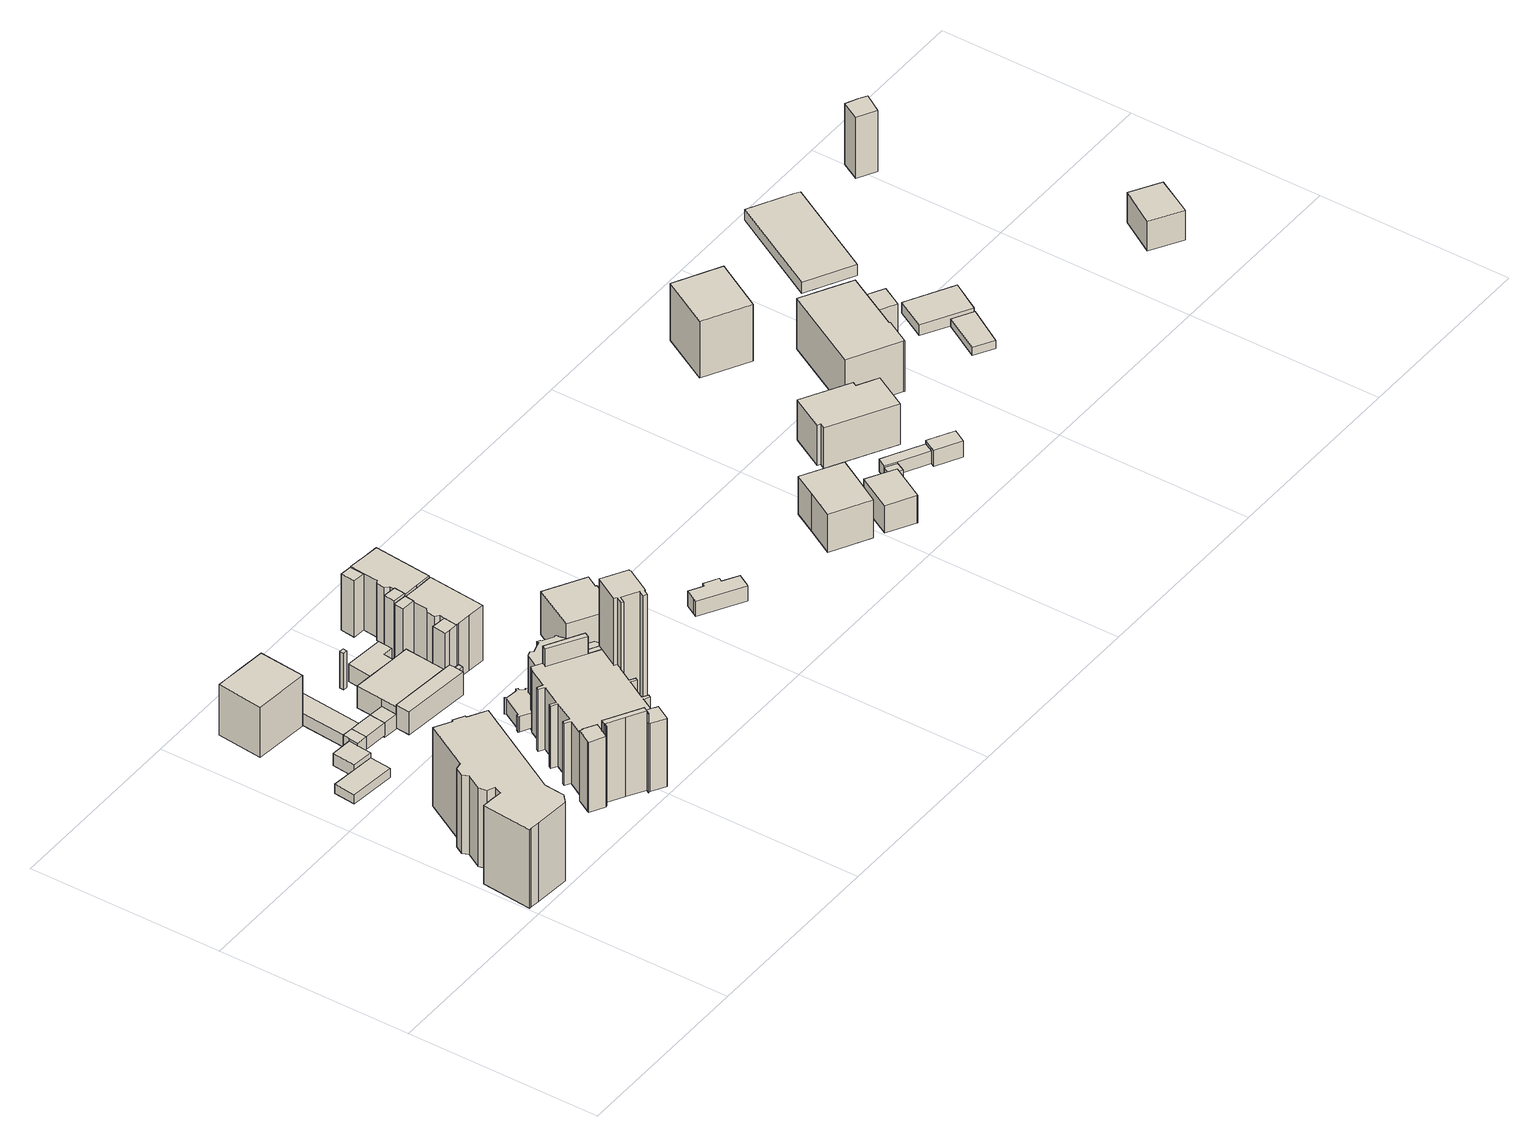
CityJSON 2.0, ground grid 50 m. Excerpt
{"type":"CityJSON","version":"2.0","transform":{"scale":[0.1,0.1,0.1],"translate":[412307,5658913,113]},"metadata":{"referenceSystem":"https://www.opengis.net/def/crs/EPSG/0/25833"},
"CityObjects":{
"building1":{"type":"Building","attributes":{"Dachtyp_tdc":"tdcFreeFormRoof","Gemeindeschluessel":14612000,"Dachneigung":30,"QualitaetDacherkennung":34,"Geometrietyp2DReferenz":"3000","measuredHeight":24.69,"function":"31001_9998","roofType":"5000"},"geometry":[{"type":"Solid","lod":"1","boundaries":[[[[0,1,2,3,4,5,6,7,8,9,10,11,12,13,14,15,16,17,18,19,20,21,22]],[[23,24,25,26,27,28,29,30,31,32,33,34,35,36,37,38,39,40,41,42,43,44,45]],[[22,24,23,0]],[[21,25,24,22]],[[20,26,25,21]],[[19,27,26,20]],[[18,28,27,19]],[[17,29,28,18]],[[16,30,29,17]],[[15,31,30,16]],[[14,32,31,15]],[[13,33,32,14]],[[12,34,33,13]],[[11,35,34,12]],[[10,36,35,11]],[[9,37,36,10]],[[8,38,37,9]],[[7,39,38,8]],[[6,40,39,7]],[[5,41,40,6]],[[4,42,41,5]],[[3,43,42,4]],[[2,44,43,3]],[[1,45,44,2]],[[0,23,45,1]]]]}]},
"building2":{"type":"Building","attributes":{"Dachtyp_tdc":"tdcPolyFlatRoof","Gemeindeschluessel":14612000,"Dachneigung":8.02,"QualitaetDacherkennung":69,"Geometrietyp2DReferenz":"3000","measuredHeight":3.08,"function":"31001_9998","roofType":"2100"},"geometry":[{"type":"Solid","lod":"1","boundaries":[[[[46,47,48,49,50]],[[51,52,53,54,55]],[[50,52,51,46]],[[49,53,52,50]],[[48,54,53,49]],[[47,55,54,48]],[[46,51,55,47]]]]}]},
"building3":{"type":"Building","attributes":{"Dachtyp_tdc":"tdcPolyFlatRoof","Gemeindeschluessel":14612000,"Dachneigung":0,"QualitaetDacherkennung":69,"Geometrietyp2DReferenz":"3000","measuredHeight":3.39,"function":"31001_9998","roofType":"1000"},"geometry":[{"type":"Solid","lod":"1","boundaries":[[[[56,57,58,59,60]],[[61,62,63,64,65]],[[60,62,61,56]],[[59,63,62,60]],[[58,64,63,59]],[[57,65,64,58]],[[56,61,65,57]]]]}]},
"building4":{"type":"Building","attributes":{"Dachtyp_tdc":"tdcFreeFormRoof","Gemeindeschluessel":14612000,"Dachneigung":28.82,"QualitaetDacherkennung":82,"Geometrietyp2DReferenz":"3000","measuredHeight":15.87,"function":"31001_9998","roofType":"5000"},"geometry":[{"type":"Solid","lod":"1","boundaries":[[[[66,67,68,69,70,71]],[[72,73,74,75,76,77]],[[71,73,72,66]],[[70,74,73,71]],[[69,75,74,70]],[[68,76,75,69]],[[67,77,76,68]],[[66,72,77,67]]]]}]},
"building5":{"type":"Building","attributes":{"Dachtyp_tdc":"tdcPolyFlatRoof","Gemeindeschluessel":14612000,"Dachneigung":6.32,"QualitaetDacherkennung":68,"Geometrietyp2DReferenz":"3000","measuredHeight":3.75,"function":"31001_9998","roofType":"2100"},"geometry":[{"type":"Solid","lod":"1","boundaries":[[[[78,79,80,81,82]],[[83,84,85,86,87]],[[82,84,83,78]],[[81,85,84,82]],[[80,86,85,81]],[[79,87,86,80]],[[78,83,87,79]]]]}]},
"building6":{"type":"Building","attributes":{"Dachtyp_tdc":"tdcPolyFlatRoof","Gemeindeschluessel":14612000,"Dachneigung":6.1,"QualitaetDacherkennung":79,"Geometrietyp2DReferenz":"3000","measuredHeight":3.81,"function":"31001_9998","roofType":"2100"},"geometry":[{"type":"Solid","lod":"1","boundaries":[[[[79,88,89,90,80]],[[91,92,93,94,95]],[[80,92,91,79]],[[90,93,92,80]],[[89,94,93,90]],[[88,95,94,89]],[[79,91,95,88]]]]}]},
"building7":{"type":"Building","attributes":{"Gemeindeschluessel":14612000,"Geometrietyp2DReferenz":"3000","function":"31001_9998","roofType":"9999"},"children":["building7-1","building7-2"]},
"building7-1":{"type":"BuildingPart","attributes":{"Dachtyp_tdc":"tdcPolyFlatRoof","Dachneigung":4.96,"QualitaetDacherkennung":65,"Geometrietyp2DReferenz":"3000","measuredHeight":3.55,"roofType":"2100"},"parents":["building7"],"geometry":[{"type":"Solid","lod":"1","boundaries":[[[[96,81,80,90,97,98,99,100,101]],[[102,103,104,105,106,107,108,109,110]],[[101,103,102,96]],[[100,104,103,101]],[[99,105,104,100]],[[98,106,105,99]],[[97,107,106,98]],[[90,108,107,97]],[[80,109,108,90]],[[81,110,109,80]],[[96,102,110,81]]]]}]},
"building7-2":{"type":"BuildingPart","attributes":{"Dachtyp_tdc":"tdcPolyFlatRoof","Dachneigung":2.75,"QualitaetDacherkennung":65,"Geometrietyp2DReferenz":"3000","measuredHeight":3.55,"roofType":"2100"},"parents":["building7"],"geometry":[{"type":"Solid","lod":"1","boundaries":[[[[111,112,113,114,115]],[[106,116,117,118,107]],[[115,116,106,111]],[[114,117,116,115]],[[113,118,117,114]],[[112,107,118,113]],[[111,106,107,112]]]]}]},
"building8":{"type":"Building","attributes":{"Dachtyp_tdc":"tdcPolyFlatRoof","Gemeindeschluessel":14612000,"Dachneigung":6.18,"QualitaetDacherkennung":78,"Geometrietyp2DReferenz":"3000","measuredHeight":4.25,"function":"31001_9998","roofType":"2100"},"geometry":[{"type":"Solid","lod":"1","boundaries":[[[[119,89,88,120]],[[121,122,123,124]],[[120,122,121,119]],[[88,123,122,120]],[[89,124,123,88]],[[119,121,124,89]]]]}]},
"building9":{"type":"Building","attributes":{"name":"St. Pauli","Gemeindeschluessel":14612000,"QualitaetDacherkennung":100,"Geometrietyp2DReferenz":"3000","function":"31001_3041","roofType":"9999"},"children":["building9-1","building9-2","building9-3","building9-4","building9-5","building9-6","building9-7","building9-8","building9-9","building9-10","building9-11"]},
"building9-1":{"type":"BuildingPart","attributes":{"Dachtyp_tdc":"tdcPolyFlatRoof","Dachneigung":0,"QualitaetDacherkennung":100,"Geometrietyp2DReferenz":"3000","measuredHeight":9.78,"roofType":"1000"},"parents":["building9"],"geometry":[{"type":"Solid","lod":"1","boundaries":[[[[125,126,127,128,129,130,131,132,133,134,135,136,137,138,139,140]],[[141,142,143,144,145,146,147,148,149,150,151,152,153,154,155,156]],[[140,142,141,125]],[[139,143,142,140]],[[138,144,143,139]],[[137,145,144,138]],[[136,146,145,137]],[[135,147,146,136]],[[134,148,147,135]],[[133,149,148,134]],[[132,150,149,133]],[[131,151,150,132]],[[130,152,151,131]],[[129,153,152,130]],[[128,154,153,129]],[[127,155,154,128]],[[126,156,155,127]],[[125,141,156,126]]]]}]},
"building9-2":{"type":"BuildingPart","attributes":{"Dachtyp_tdc":"tdcLeanToRoof","Dachneigung":0,"QualitaetDacherkennung":100,"Geometrietyp2DReferenz":"3000","measuredHeight":35.16,"roofType":"2100"},"parents":["building9"],"geometry":[{"type":"Solid","lod":"1","boundaries":[[[[157,158,159,160,161,162,163,164,165,166,167,168,169,170,171,172,173,174]],[[175,176,177,178,179,180,181,182,183,184,185,186,187,188,189,190,191,192]],[[174,175,192,157]],[[173,176,175,174]],[[172,177,176,173]],[[171,178,177,172]],[[170,179,178,171]],[[169,180,179,170]],[[168,181,180,169]],[[167,182,181,168]],[[166,183,182,167]],[[165,184,183,166]],[[164,185,184,165]],[[163,186,185,164]],[[162,187,186,163]],[[161,188,187,162]],[[160,189,188,161]],[[159,190,189,160]],[[158,191,190,159]],[[157,192,191,158]]]]}]},
"building9-3":{"type":"BuildingPart","attributes":{"Dachtyp_tdc":"tdcGableRoof","Dachneigung":62.09,"QualitaetDacherkennung":100,"Geometrietyp2DReferenz":"3000","measuredHeight":26.13,"roofType":"3100"},"parents":["building9"],"geometry":[{"type":"Solid","lod":"1","boundaries":[[[[193,194,195,196]],[[197,198,199,200]],[[196,198,197,193]],[[195,199,198,196]],[[194,200,199,195]],[[193,197,200,194]]]]}]},
"building9-4":{"type":"BuildingPart","attributes":{"Dachtyp_tdc":"tdcPolyFlatRoof","Dachneigung":0,"QualitaetDacherkennung":100,"Geometrietyp2DReferenz":"3000","measuredHeight":4.13,"roofType":"1000"},"parents":["building9"],"geometry":[{"type":"Solid","lod":"1","boundaries":[[[[201,202,203,204,205,206,207,208,209,210,211,212,213,214,215,216,217,218,219,220]],[[221,222,223,224,225,226,227,228,229,230,231,232,233,234,235,236,141,156,155,237]],[[220,222,221,201]],[[219,223,222,220]],[[218,224,223,219]],[[217,225,224,218]],[[216,226,225,217]],[[215,227,226,216]],[[214,228,227,215]],[[213,229,228,214]],[[212,230,229,213]],[[211,231,230,212]],[[210,232,231,211]],[[209,233,232,210]],[[208,234,233,209]],[[207,235,234,208]],[[206,236,235,207]],[[205,141,236,206]],[[204,156,141,205]],[[203,155,156,204]],[[202,237,155,203]],[[201,221,237,202]]]]}]},
"building9-5":{"type":"BuildingPart","attributes":{"Dachtyp_tdc":"tdcPolyFlatRoof","Dachneigung":0,"QualitaetDacherkennung":100,"Geometrietyp2DReferenz":"3000","measuredHeight":16.22,"roofType":"1000"},"parents":["building9"],"geometry":[{"type":"Solid","lod":"1","boundaries":[[[[238,239,240,241,242,243]],[[244,245,246,247,248,249]],[[243,245,244,238]],[[242,246,245,243]],[[241,247,246,242]],[[240,248,247,241]],[[239,249,248,240]],[[238,244,249,239]]]]}]},
"building9-6":{"type":"BuildingPart","attributes":{"Dachtyp_tdc":"tdcFreeFormRoof","Dachneigung":88.82,"QualitaetDacherkennung":100,"Geometrietyp2DReferenz":"3000","measuredHeight":16.46,"roofType":"5000"},"parents":["building9"],"geometry":[{"type":"Solid","lod":"1","boundaries":[[[[250,251,252,253,254,255,256,257,258,259,260,261,262,263,264,265,266,267,268]],[[269,270,271,272,273,274,275,276,277,278,279,280,281,282,283,284,285,286,287]],[[268,270,269,250]],[[267,271,270,268]],[[266,272,271,267]],[[265,273,272,266]],[[264,274,273,265]],[[263,275,274,264]],[[262,276,275,263]],[[261,277,276,262]],[[260,278,277,261]],[[259,279,278,260]],[[258,280,279,259]],[[257,281,280,258]],[[256,282,281,257]],[[255,283,282,256]],[[254,284,283,255]],[[253,285,284,254]],[[252,286,285,253]],[[251,287,286,252]],[[250,269,287,251]]]]}]},
"building9-7":{"type":"BuildingPart","attributes":{"Dachtyp_tdc":"tdcPyramidRoof","Dachneigung":44.26,"QualitaetDacherkennung":100,"Geometrietyp2DReferenz":"3000","measuredHeight":20.41,"roofType":"3500"},"parents":["building9"],"geometry":[{"type":"Solid","lod":"1","boundaries":[[[[288,289,290,291,292,293,294,295,296,297]],[[298,299,300,301,302,303,304,305,306,307]],[[297,298,307,288]],[[296,299,298,297]],[[295,300,299,296]],[[294,301,300,295]],[[293,302,301,294]],[[292,303,302,293]],[[291,304,303,292]],[[290,305,304,291]],[[289,306,305,290]],[[288,307,306,289]]]]}]},
"building9-8":{"type":"BuildingPart","attributes":{"Dachtyp_tdc":"tdcGableRoof","Dachneigung":62.09,"QualitaetDacherkennung":100,"Geometrietyp2DReferenz":"3000","measuredHeight":27.18,"roofType":"3100"},"parents":["building9"],"geometry":[{"type":"Solid","lod":"1","boundaries":[[[[308,309,310,311,312,313,314,315,316,317,318,319,320]],[[321,322,323,324,325,326,327,328,329,330,331,332,333]],[[320,322,321,308]],[[319,323,322,320]],[[318,324,323,319]],[[317,325,324,318]],[[316,326,325,317]],[[315,327,326,316]],[[314,328,327,315]],[[313,329,328,314]],[[312,330,329,313]],[[311,331,330,312]],[[310,332,331,311]],[[309,333,332,310]],[[308,321,333,309]]]]}]},
"building9-9":{"type":"BuildingPart","attributes":{"Dachtyp_tdc":"tdcPolyFlatRoof","Dachneigung":0,"QualitaetDacherkennung":100,"Geometrietyp2DReferenz":"3000","measuredHeight":4.27,"roofType":"1000"},"parents":["building9"],"geometry":[{"type":"Solid","lod":"1","boundaries":[[[[334,335,336,337,338,339,340,341,342,343,344,345,346,347,348,349,350,351,352,353,354,355,356]],[[357,358,359,360,361,362,363,364,365,366,367,368,272,271,270,369,370,371,372,373,374,375,376]],[[356,358,357,334]],[[355,359,358,356]],[[354,360,359,355]],[[353,361,360,354]],[[352,362,361,353]],[[351,363,362,352]],[[350,364,363,351]],[[349,365,364,350]],[[348,366,365,349]],[[347,367,366,348]],[[346,368,367,347]],[[345,272,368,346]],[[344,271,272,345]],[[343,270,271,344]],[[342,369,270,343]],[[341,370,369,342]],[[340,371,370,341]],[[339,372,371,340]],[[338,373,372,339]],[[337,374,373,338]],[[336,375,374,337]],[[335,376,375,336]],[[334,357,376,335]]]]}]},
"building9-10":{"type":"BuildingPart","attributes":{"Dachtyp_tdc":"tdcPyramidRoof","Dachneigung":44.26,"QualitaetDacherkennung":100,"Geometrietyp2DReferenz":"3000","measuredHeight":20.99,"roofType":"3500"},"parents":["building9"],"geometry":[{"type":"Solid","lod":"1","boundaries":[[[[377,378,379,380,381,382,383,384,385,386,387]],[[388,389,390,391,392,393,394,395,396,397,398]],[[387,389,388,377]],[[386,390,389,387]],[[385,391,390,386]],[[384,392,391,385]],[[383,393,392,384]],[[382,394,393,383]],[[381,395,394,382]],[[380,396,395,381]],[[379,397,396,380]],[[378,398,397,379]],[[377,388,398,378]]]]}]},
"building9-11":{"type":"BuildingPart","attributes":{"Dachtyp_tdc":"tdcPolyFlatRoof","Dachneigung":0,"QualitaetDacherkennung":100,"Geometrietyp2DReferenz":"3000","measuredHeight":17.42,"roofType":"1000"},"parents":["building9"],"geometry":[{"type":"Solid","lod":"1","boundaries":[[[[399,400,401,402,403,404,405,406,407,408,409,410,411,412,413,414,415,416,417,418,419,420,421,422,423,424,425,426,427,428,429,430,431,432,433,434]],[[435,436,437,438,439,440,441,442,443,444,326,324,445,446,447,448,449,450,451,452,453,454,455,456,457,458,459,460,461,462,463,464,465,466,467,468]],[[434,436,435,399]],[[433,437,436,434]],[[432,438,437,433]],[[431,439,438,432]],[[430,440,439,431]],[[429,441,440,430]],[[428,442,441,429]],[[427,443,442,428]],[[426,444,443,427]],[[425,326,444,426]],[[424,324,326,425]],[[423,445,324,424]],[[422,446,445,423]],[[421,447,446,422]],[[420,448,447,421]],[[419,449,448,420]],[[418,450,449,419]],[[417,451,450,418]],[[416,452,451,417]],[[415,453,452,416]],[[414,454,453,415]],[[413,455,454,414]],[[412,456,455,413]],[[411,457,456,412]],[[410,458,457,411]],[[409,459,458,410]],[[408,460,459,409]],[[407,461,460,408]],[[406,462,461,407]],[[405,463,462,406]],[[404,464,463,405]],[[403,465,464,404]],[[402,466,465,403]],[[401,467,466,402]],[[400,468,467,401]],[[399,435,468,400]]]]}]},
"building10":{"type":"Building","attributes":{"Dachtyp_tdc":"tdcPolyFlatRoof","Gemeindeschluessel":14612000,"Dachneigung":13.99,"QualitaetDacherkennung":57,"Geometrietyp2DReferenz":"3000","measuredHeight":6.99,"function":"31001_9998","roofType":"2100"},"geometry":[{"type":"Solid","lod":"1","boundaries":[[[[469,470,471,472,473,474]],[[475,476,477,478,479,480]],[[474,476,475,469]],[[473,477,476,474]],[[472,478,477,473]],[[471,479,478,472]],[[470,480,479,471]],[[469,475,480,470]]]]}]},
"building11":{"type":"Building","attributes":{"Dachtyp_tdc":"tdcPolyFlatRoof","Gemeindeschluessel":14612000,"Dachneigung":8.29,"QualitaetDacherkennung":38,"Geometrietyp2DReferenz":"3000","measuredHeight":10.4,"function":"31001_9998","roofType":"2100"},"geometry":[{"type":"Solid","lod":"1","boundaries":[[[[481,482,483,484]],[[485,486,487,488]],[[484,486,485,481]],[[483,487,486,484]],[[482,488,487,483]],[[481,485,488,482]]]]}]},
"building12":{"type":"Building","attributes":{"Dachtyp_tdc":"tdcPolyFlatRoof","Gemeindeschluessel":14612000,"Dachneigung":2.62,"QualitaetDacherkennung":84,"Geometrietyp2DReferenz":"3000","measuredHeight":6.42,"function":"31001_9998","roofType":"2100"},"geometry":[{"type":"Solid","lod":"1","boundaries":[[[[489,490,491,492,493,494,495,496]],[[122,121,497,498,499,500,501,502]],[[496,121,122,489]],[[495,497,121,496]],[[494,498,497,495]],[[493,499,498,494]],[[492,500,499,493]],[[491,501,500,492]],[[490,502,501,491]],[[489,122,502,490]]]]}]},
"building13":{"type":"Building","attributes":{"Dachtyp_tdc":"tdcFreeFormRoof","Gemeindeschluessel":14612000,"Dachneigung":26.15,"QualitaetDacherkennung":50,"Geometrietyp2DReferenz":"3000","measuredHeight":6.25,"function":"31001_9998","roofType":"5000"},"geometry":[{"type":"Solid","lod":"1","boundaries":[[[[503,504,505,506,507,508,509,510]],[[511,512,513,514,515,516,517,518]],[[510,512,511,503]],[[509,513,512,510]],[[508,514,513,509]],[[507,515,514,508]],[[506,516,515,507]],[[505,517,516,506]],[[504,518,517,505]],[[503,511,518,504]]]]}]},
"building14":{"type":"Building","attributes":{"Dachtyp_tdc":"tdcFreeFormRoof","Gemeindeschluessel":14612000,"Dachneigung":17.86,"QualitaetDacherkennung":22,"Geometrietyp2DReferenz":"3000","measuredHeight":4.03,"function":"31001_9998","roofType":"5000"},"geometry":[{"type":"Solid","lod":"1","boundaries":[[[[519,520,521,522]],[[523,524,525,526]],[[522,524,523,519]],[[521,525,524,522]],[[520,526,525,521]],[[519,523,526,520]]]]}]},
"building15":{"type":"Building","attributes":{"Gemeindeschluessel":14612000,"Geometrietyp2DReferenz":"3000","function":"31001_9998","roofType":"9999"},"children":["building15-1","building15-2","building15-3"]},
"building15-1":{"type":"BuildingPart","attributes":{"Dachtyp_tdc":"tdcFreeFormRoof","Dachneigung":66.66,"QualitaetDacherkennung":10,"Geometrietyp2DReferenz":"3000","measuredHeight":17.11,"roofType":"5000"},"parents":["building15"],"geometry":[{"type":"Solid","lod":"1","boundaries":[[[[527,528,529,530]],[[531,532,533,534]],[[530,532,531,527]],[[529,533,532,530]],[[528,534,533,529]],[[527,531,534,528]]]]}]},
"building15-2":{"type":"BuildingPart","attributes":{"Dachtyp_tdc":"tdcPolyFlatRoof","Dachneigung":49.34,"QualitaetDacherkennung":33,"Geometrietyp2DReferenz":"3000","measuredHeight":17.49,"roofType":"2100"},"parents":["building15"],"geometry":[{"type":"Solid","lod":"1","boundaries":[[[[535,536,537,538,539]],[[540,541,542,543,544]],[[539,541,540,535]],[[538,542,541,539]],[[537,543,542,538]],[[536,544,543,537]],[[535,540,544,536]]]]}]},
"building15-3":{"type":"BuildingPart","attributes":{"Dachtyp_tdc":"tdcGableRoof","Dachneigung":35.83,"QualitaetDacherkennung":64,"Geometrietyp2DReferenz":"3000","measuredHeight":17.19,"roofType":"3100"},"parents":["building15"],"geometry":[{"type":"Solid","lod":"1","boundaries":[[[[545,546,547,548,549,550,551,552,553,554,555,556,557,558,559]],[[541,560,561,562,563,533,532,564,565,566,567,568,569,570,542]],[[559,560,541,545]],[[558,561,560,559]],[[557,562,561,558]],[[556,563,562,557]],[[555,533,563,556]],[[554,532,533,555]],[[553,564,532,554]],[[552,565,564,553]],[[551,566,565,552]],[[550,567,566,551]],[[549,568,567,550]],[[548,569,568,549]],[[547,570,569,548]],[[546,542,570,547]],[[545,541,542,546]]]]}]},
"building16":{"type":"Building","attributes":{"Gemeindeschluessel":14612000,"Geometrietyp2DReferenz":"3000","function":"31001_9998","roofType":"9999"},"children":["building16-1","building16-2","building16-3"]},
"building16-1":{"type":"BuildingPart","attributes":{"Dachtyp_tdc":"tdcGableRoof","Dachneigung":37.24,"QualitaetDacherkennung":74,"Geometrietyp2DReferenz":"3000","measuredHeight":17.88,"roofType":"3100"},"parents":["building16"],"geometry":[{"type":"Solid","lod":"1","boundaries":[[[[571,572,573,574,575,576,577,578,579,580,581,582,583]],[[584,585,586,587,588,589,590,591,592,593,594,595,596]],[[583,585,584,571]],[[582,586,585,583]],[[581,587,586,582]],[[580,588,587,581]],[[579,589,588,580]],[[578,590,589,579]],[[577,591,590,578]],[[576,592,591,577]],[[575,593,592,576]],[[574,594,593,575]],[[573,595,594,574]],[[572,596,595,573]],[[571,584,596,572]]]]}]},
"building16-2":{"type":"BuildingPart","attributes":{"Dachtyp_tdc":"tdcPolyFlatRoof","Dachneigung":44.25,"QualitaetDacherkennung":55,"Geometrietyp2DReferenz":"3000","measuredHeight":17.9,"roofType":"2100"},"parents":["building16"],"geometry":[{"type":"Solid","lod":"1","boundaries":[[[[597,598,599,600]],[[601,602,596,595]],[[600,602,601,597]],[[599,596,602,600]],[[598,595,596,599]],[[597,601,595,598]]]]}]},
"building16-3":{"type":"BuildingPart","attributes":{"Dachtyp_tdc":"tdcPolyFlatRoof","Dachneigung":48.81,"QualitaetDacherkennung":39,"Geometrietyp2DReferenz":"3000","measuredHeight":17.98,"roofType":"2100"},"parents":["building16"],"geometry":[{"type":"Solid","lod":"1","boundaries":[[[[603,604,605,606]],[[588,607,608,589]],[[606,607,588,603]],[[605,608,607,606]],[[604,589,608,605]],[[603,588,589,604]]]]}]},
"building17":{"type":"Building","attributes":{"Dachtyp_tdc":"tdcTentRoof","Gemeindeschluessel":14612000,"Dachneigung":32.4,"QualitaetDacherkennung":68,"Geometrietyp2DReferenz":"3000","measuredHeight":14.03,"function":"31001_9998","roofType":"3500"},"geometry":[{"type":"Solid","lod":"1","boundaries":[[[[609,610,611,612,613,614,615,616]],[[617,618,619,620,621,622,623,624]],[[616,618,617,609]],[[615,619,618,616]],[[614,620,619,615]],[[613,621,620,614]],[[612,622,621,613]],[[611,623,622,612]],[[610,624,623,611]],[[609,617,624,610]]]]}]},
"building18":{"type":"Building","attributes":{"Dachtyp_tdc":"tdcPolyFlatRoof","Gemeindeschluessel":14612000,"Dachneigung":0,"QualitaetDacherkennung":46,"Geometrietyp2DReferenz":"3000","measuredHeight":4.21,"function":"31001_2000","roofType":"1000"},"geometry":[{"type":"Solid","lod":"1","boundaries":[[[[625,626,627,628,629,630,631,632,633,634]],[[635,636,637,638,639,640,641,642,643,644]],[[634,636,635,625]],[[633,637,636,634]],[[632,638,637,633]],[[631,639,638,632]],[[630,640,639,631]],[[629,641,640,630]],[[628,642,641,629]],[[627,643,642,628]],[[626,644,643,627]],[[625,635,644,626]]]]}]},
"building19":{"type":"Building","attributes":{"Dachtyp_tdc":"tdcFreeFormRoof","Gemeindeschluessel":14612000,"Dachneigung":10.01,"QualitaetDacherkennung":27,"Geometrietyp2DReferenz":"3000","measuredHeight":11.83,"function":"31001_9998","roofType":"5000"},"geometry":[{"type":"Solid","lod":"1","boundaries":[[[[645,646,647,648,649,650]],[[651,652,653,654,655,656]],[[650,652,651,645]],[[649,653,652,650]],[[648,654,653,649]],[[647,655,654,648]],[[646,656,655,647]],[[645,651,656,646]]]]}]},
"building20":{"type":"Building","attributes":{"Dachtyp_tdc":"tdcFreeFormRoof","Gemeindeschluessel":14612000,"Dachneigung":34.05,"QualitaetDacherkennung":76,"Geometrietyp2DReferenz":"3000","measuredHeight":9.1,"function":"31001_9998","roofType":"5000"},"geometry":[{"type":"Solid","lod":"1","boundaries":[[[[657,658,659,660,661]],[[662,663,664,665,666]],[[661,663,662,657]],[[660,664,663,661]],[[659,665,664,660]],[[658,666,665,659]],[[657,662,666,658]]]]}]},
"building21":{"type":"Building","attributes":{"Dachtyp_tdc":"tdcPolyFlatRoof","Gemeindeschluessel":14612000,"Dachneigung":5.75,"QualitaetDacherkennung":50,"Geometrietyp2DReferenz":"3000","measuredHeight":3.56,"function":"31001_9998","roofType":"2100"},"geometry":[{"type":"Solid","lod":"1","boundaries":[[[[667,668,669,670]],[[671,672,673,674]],[[670,672,671,667]],[[669,673,672,670]],[[668,674,673,669]],[[667,671,674,668]]]]}]},
"building22":{"type":"Building","attributes":{"Gemeindeschluessel":14612000,"Geometrietyp2DReferenz":"3000","function":"31001_9998","roofType":"9999"},"children":["building22-1","building22-2"]},
"building22-1":{"type":"BuildingPart","attributes":{"Dachtyp_tdc":"tdcPolyFlatRoof","Dachneigung":6.56,"QualitaetDacherkennung":74,"Geometrietyp2DReferenz":"3000","measuredHeight":3.59,"roofType":"2100"},"parents":["building22"],"geometry":[{"type":"Solid","lod":"1","boundaries":[[[[675,676,677,678,679]],[[680,681,682,683,684]],[[679,681,680,675]],[[678,682,681,679]],[[677,683,682,678]],[[676,684,683,677]],[[675,680,684,676]]]]}]},
"building22-2":{"type":"BuildingPart","attributes":{"Dachtyp_tdc":"tdcPolyFlatRoof","Dachneigung":11.7,"QualitaetDacherkennung":67,"Geometrietyp2DReferenz":"3000","measuredHeight":4.86,"roofType":"2100"},"parents":["building22"],"geometry":[{"type":"Solid","lod":"1","boundaries":[[[[685,686,687,688,689]],[[680,690,691,692,681]],[[689,690,680,685]],[[688,691,690,689]],[[687,692,691,688]],[[686,681,692,687]],[[685,680,681,686]]]]}]},
"building23":{"type":"Building","attributes":{"Dachtyp_tdc":"tdcFreeFormRoof","Gemeindeschluessel":14612000,"Dachneigung":1.08,"QualitaetDacherkennung":44,"Geometrietyp2DReferenz":"3000","measuredHeight":13.01,"function":"31001_9998","roofType":"5000"},"geometry":[{"type":"Solid","lod":"1","boundaries":[[[[693,694,695,696,697,698,699,700]],[[701,702,703,704,705,706,707,708]],[[700,702,701,693]],[[699,703,702,700]],[[698,704,703,699]],[[697,705,704,698]],[[696,706,705,697]],[[695,707,706,696]],[[694,708,707,695]],[[693,701,708,694]]]]}]},
"building24":{"type":"Building","attributes":{"Dachtyp_tdc":"tdcHipAndGableRoof","Gemeindeschluessel":14612000,"Dachneigung":31.25,"QualitaetDacherkennung":70,"Geometrietyp2DReferenz":"3000","measuredHeight":18.01,"function":"31001_9998","roofType":"5000"},"geometry":[{"type":"Solid","lod":"1","boundaries":[[[[709,710,711,712]],[[713,714,715,716]],[[712,714,713,709]],[[711,715,714,712]],[[710,716,715,711]],[[709,713,716,710]]]]}]},
"building25":{"type":"Building","attributes":{"Gemeindeschluessel":14612000,"Geometrietyp2DReferenz":"3000","function":"31001_9998","roofType":"9999"},"children":["building25-1","building25-2","building25-3"]},
"building25-1":{"type":"BuildingPart","attributes":{"Dachtyp_tdc":"tdcPolyFlatRoof","Dachneigung":4.62,"QualitaetDacherkennung":41,"Geometrietyp2DReferenz":"3000","measuredHeight":9.24,"roofType":"2100"},"parents":["building25"],"geometry":[{"type":"Solid","lod":"1","boundaries":[[[[717,718,719,720]],[[721,722,723,724]],[[720,722,721,717]],[[719,723,722,720]],[[718,724,723,719]],[[717,721,724,718]]]]}]},
"building25-2":{"type":"BuildingPart","attributes":{"Dachtyp_tdc":"tdcPolyFlatRoof","Dachneigung":0,"QualitaetDacherkennung":62,"Geometrietyp2DReferenz":"3000","measuredHeight":9.04,"roofType":"1000"},"parents":["building25"],"geometry":[{"type":"Solid","lod":"1","boundaries":[[[[725,719,718,726,727]],[[728,729,730,724,723]],[[727,729,728,725]],[[726,730,729,727]],[[718,724,730,726]],[[719,723,724,718]],[[725,728,723,719]]]]}]},
"building25-3":{"type":"BuildingPart","attributes":{"Dachtyp_tdc":"tdcHipAndGableRoof","Dachneigung":37.5,"QualitaetDacherkennung":66,"Geometrietyp2DReferenz":"3000","measuredHeight":16.97,"roofType":"5000"},"parents":["building25"],"geometry":[{"type":"Solid","lod":"1","boundaries":[[[[731,732,733,734,735,736,737,738,739]],[[722,721,740,741,742,743,744,745,746]],[[739,721,722,731]],[[738,740,721,739]],[[737,741,740,738]],[[736,742,741,737]],[[735,743,742,736]],[[734,744,743,735]],[[733,745,744,734]],[[732,746,745,733]],[[731,722,746,732]]]]}]},
"building26":{"type":"Building","attributes":{"Dachtyp_tdc":"tdcPolyFlatRoof","Gemeindeschluessel":14612000,"Dachneigung":3.42,"QualitaetDacherkennung":69,"Geometrietyp2DReferenz":"3000","measuredHeight":2.36,"function":"31001_9998","roofType":"2100"},"geometry":[{"type":"Solid","lod":"1","boundaries":[[[[747,748,749,750]],[[751,752,753,754]],[[750,752,751,747]],[[749,753,752,750]],[[748,754,753,749]],[[747,751,754,748]]]]}]},
"building27":{"type":"Building","attributes":{"Dachtyp_tdc":"tdcPolyFlatRoof","Gemeindeschluessel":14612000,"Dachneigung":3.22,"QualitaetDacherkennung":87,"Geometrietyp2DReferenz":"3000","measuredHeight":3.33,"function":"31001_9998","roofType":"2100"},"geometry":[{"type":"Solid","lod":"1","boundaries":[[[[755,756,757,758]],[[759,760,761,762]],[[758,760,759,755]],[[757,761,760,758]],[[756,762,761,757]],[[755,759,762,756]]]]}]},
"building28":{"type":"Building","attributes":{"Dachtyp_tdc":"tdcPolyFlatRoof","Gemeindeschluessel":14612000,"Dachneigung":0,"QualitaetDacherkennung":22,"Geometrietyp2DReferenz":"3000","measuredHeight":3,"function":"31001_9998","roofType":"1000"},"geometry":[{"type":"Solid","lod":"1","boundaries":[[[[763,764,765,766,767]],[[768,769,770,771,772]],[[767,769,768,763]],[[766,770,769,767]],[[765,771,770,766]],[[764,772,771,765]],[[763,768,772,764]]]]}]},
"building29":{"type":"Building","attributes":{"Dachtyp_tdc":"tdcGableRoof","Gemeindeschluessel":14612000,"Dachneigung":20.1,"QualitaetDacherkennung":35,"Geometrietyp2DReferenz":"3000","measuredHeight":9.49,"function":"31001_9998","roofType":"3100"},"geometry":[{"type":"Solid","lod":"1","boundaries":[[[[773,774,775,776]],[[777,778,779,780]],[[776,778,777,773]],[[775,779,778,776]],[[774,780,779,775]],[[773,777,780,774]]]]}]},
"building30":{"type":"Building","attributes":{"Dachtyp_tdc":"tdcFreeFormRoof","Gemeindeschluessel":14612000,"Dachneigung":46.68,"QualitaetDacherkennung":0,"Geometrietyp2DReferenz":"3000","BezugspunktDach":"2000","measuredHeight":17.24,"function":"31001_9998"},"geometry":[{"type":"Solid","lod":"1","boundaries":[[[[781,782,783,784,785]],[[786,787,788,789,790]],[[785,787,786,781]],[[784,788,787,785]],[[783,789,788,784]],[[782,790,789,783]],[[781,786,790,782]]]]}]}
},
"vertices":[
[218,377,229],[176,401,229],[108,281,229],[90,278,229],[78,257,229],[84,241,229],[61,202,229],[66,181,229],[84,172,229],[75,152,229],[49,155,229],[25,157,229],[19,158,229],[6,28,229],[12,28,229],[37,25,229],[127,17,229],[147,35,229],[152,88,229],[293,335,229],[247,361,229],[249,365,229],[221,381,229],[218,377,8],[221,381,8],[249,365,8],[247,361,8],[293,335,8],[152,88,8],[147,35,8],[127,17,8],[37,25,8],[12,28,8],[6,28,8],[19,158,8],[25,157,8],[49,155,8],[75,152,8],[84,172,8],[66,181,8],[61,202,8],[84,241,8],[78,257,8],[90,278,8],[108,281,8],[176,401,8],
[77,540,42],[196,527,42],[202,583,42],[147,589,42],[83,596,42],[77,540,16],[83,596,16],[147,589,16],[202,583,16],[196,527,16],
[147,589,56],[202,583,56],[206,620,56],[209,644,56],[154,649,56],[147,589,22],[154,649,22],[209,644,22],[206,620,22],[202,583,22],
[80,791,170],[222,777,170],[234,895,170],[163,902,170],[119,907,170],[93,909,170],[80,791,28],[93,909,28],[119,907,28],[163,902,28],[234,895,28],[222,777,28],
[206,620,63],[235,617,63],[239,659,63],[211,662,63],[209,644,63],[206,620,28],[209,644,28],[211,662,28],[239,659,28],[235,617,28],
[297,611,63],[301,653,63],[264,657,63],[235,617,27],[239,659,27],[264,657,27],[301,653,27],[297,611,27],
[222,777,63],[283,846,63],[288,892,63],[255,896,63],[234,898,63],[234,895,63],[222,777,30],[234,895,30],[234,898,30],[255,896,30],[288,892,30],[283,846,30],[264,657,30],[239,659,30],[211,662,30],
[288,892,64],[283,846,64],[310,843,64],[322,854,64],[326,888,64],[326,888,30],[322,854,30],[310,843,30],
[340,649,63],[335,607,63],[340,649,22],[335,607,22],[297,611,22],[301,653,22],
[677,292,132],[676,290,132],[653,302,132],[657,285,132],[655,281,132],[706,251,132],[709,250,132],[715,260,132],[712,262,132],[710,263,132],[714,270,132],[714,271,132],[701,278,132],[703,280,132],[680,293,132],[679,291,132],[677,292,34],[679,291,34],[680,293,34],[703,280,34],[701,278,34],[714,271,34],[714,270,34],[710,263,34],[712,262,34],[715,260,34],[709,250,34],[706,251,34],[655,281,34],[657,285,34],[653,302,34],[676,290,34],
[706,251,384],[647,285,384],[610,221,384],[617,217,384],[607,199,384],[612,196,384],[621,211,384],[662,188,384],[653,173,384],[662,168,384],[670,182,384],[672,181,384],[673,181,384],[692,215,384],[709,244,384],[707,246,384],[709,249,384],[709,250,384],[709,250,32],[709,249,32],[707,246,32],[709,244,32],[692,215,32],[673,181,32],[672,181,32],[670,182,32],[662,168,32],[653,173,32],[662,188,32],[621,211,32],[612,196,32],[607,199,32],[617,217,32],[610,221,32],[647,285,32],[706,251,32],
[617,301,244],[528,352,244],[522,342,244],[611,290,244],[617,301,31],[611,290,31],[522,342,31],[528,352,31],
[632,309,75],[638,311,75],[653,302,75],[676,290,75],[677,292,75],[694,322,75],[695,322,75],[700,323,75],[699,328,75],[694,327,75],[679,347,75],[681,352,75],[679,353,75],[676,355,75],[674,350,75],[666,351,75],[667,355,75],[653,357,75],[652,351,75],[654,346,75],[632,309,34],[654,346,34],[652,351,34],[653,357,34],[667,355,34],[666,351,34],[674,350,34],[676,355,34],[679,353,34],[681,352,34],[679,347,34],[694,327,34],[699,328,34],[700,323,34],[695,322,34],[694,322,34],[638,311,34],
[648,268,196],[657,285,196],[653,302,196],[638,311,196],[621,306,196],[611,290,196],[648,268,33],[611,290,33],[621,306,33],[638,311,33],[653,302,33],[657,285,33],
[624,297,178],[628,303,178],[654,346,178],[651,357,178],[649,357,178],[640,389,178],[642,390,178],[641,394,178],[637,396,178],[635,395,178],[607,411,178],[607,414,178],[600,418,178],[599,412,178],[567,403,178],[562,410,178],[550,406,178],[525,364,178],[521,356,178],[624,297,32],[521,356,32],[525,364,32],[550,406,32],[562,410,32],[567,403,32],[599,412,32],[600,418,32],[607,414,32],[607,411,32],[635,395,32],[637,396,32],[641,394,32],[642,390,32],[640,389,32],[649,357,32],[651,357,32],[654,346,32],[628,303,32],
[506,9,216],[527,46,216],[527,47,216],[521,50,216],[521,51,216],[490,69,216],[468,31,216],[467,30,216],[470,28,216],[505,8,216],[505,8,24],[470,28,24],[467,30,24],[468,31,24],[490,69,24],[521,51,24],[521,50,24],[527,47,24],[527,46,24],[506,9,24],
[378,81,244],[379,80,244],[384,90,244],[428,64,244],[472,39,244],[467,30,244],[468,31,244],[473,39,244],[479,50,244],[435,75,244],[390,101,244],[384,91,244],[379,83,244],[378,81,21],[379,83,21],[384,91,21],[390,101,21],[435,75,21],[479,50,21],[473,39,21],[468,31,21],[467,30,21],[472,39,21],[428,64,21],[384,90,21],[379,80,21],
[501,436,75],[503,431,75],[474,380,75],[470,382,75],[466,375,75],[470,373,75],[495,359,75],[496,358,75],[502,367,75],[521,356,75],[525,364,75],[550,406,75],[559,409,75],[561,411,75],[556,418,75],[553,415,75],[544,427,75],[547,431,75],[544,433,75],[542,434,75],[540,429,75],[508,433,75],[505,438,75],[501,436,32],[505,438,32],[508,433,32],[540,429,32],[542,434,32],[544,433,32],[547,431,32],[544,427,32],[553,415,32],[556,418,32],[561,411,32],[559,409,32],[502,367,32],[496,358,32],[495,359,32],[470,373,32],[466,375,32],[470,382,32],[474,380,32],[503,431,32],
[379,83,216],[384,91,216],[390,101,216],[401,121,216],[370,139,216],[369,137,216],[364,140,216],[362,141,216],[342,105,216],[340,102,216],[378,81,216],[379,83,18],[378,81,18],[340,102,18],[342,105,18],[362,141,18],[364,140,18],[369,137,18],[370,139,18],[401,121,18],[390,101,18],[384,91,18],
[583,158,196],[597,150,196],[600,156,196],[586,164,196],[586,165,196],[606,200,196],[607,199,196],[653,280,196],[502,367,196],[496,358,196],[495,359,196],[466,308,196],[451,316,196],[448,309,196],[462,301,196],[434,251,196],[419,260,196],[415,253,196],[430,245,196],[402,195,196],[387,203,196],[383,196,196],[398,188,196],[370,139,196],[401,121,196],[390,101,196],[479,50,196],[490,69,196],[521,51,196],[550,102,196],[550,101,196],[564,93,196],[568,100,196],[554,108,196],[553,108,196],[582,158,196],[583,158,21],[582,158,21],[553,108,21],[554,108,21],[568,100,21],[564,93,21],[550,101,21],[550,102,21],[521,51,21],[490,69,21],[401,121,21],[370,139,21],[398,188,21],[383,196,21],[387,203,21],[402,195,21],[430,245,21],[415,253,21],[419,260,21],[434,251,21],[462,301,21],[448,309,21],[451,316,21],[466,308,21],[495,359,21],[496,358,21],[502,367,21],[653,280,21],[607,199,21],[606,200,21],[586,165,21],[586,164,21],[600,156,21],[597,150,21],
[511,551,90],[514,577,90],[515,589,90],[500,591,90],[335,607,90],[332,570,90],[511,551,25],[332,570,25],[335,607,25],[500,591,25],[515,589,25],[514,577,25],
[383,771,133],[385,782,133],[374,783,133],[373,772,133],[383,771,30],[373,772,30],[374,783,30],[385,782,30],
[335,607,84],[500,591,84],[504,627,84],[511,702,84],[470,706,84],[395,713,84],[347,718,84],[340,649,84],[347,718,22],[395,713,22],[470,706,22],[511,702,22],[504,627,22],[500,591,22],
[501,733,79],[504,770,79],[404,780,79],[395,713,79],[445,708,79],[462,707,79],[470,706,79],[474,736,79],[501,733,29],[474,736,29],[470,706,29],[462,707,29],[445,708,29],[395,713,29],[404,780,29],[504,770,29],
[514,577,72],[543,574,72],[544,586,72],[515,589,72],[514,577,32],[515,589,32],[544,586,32],[543,574,32],
[518,738,190],[515,712,190],[550,709,190],[553,734,190],[518,738,33],[553,734,33],[550,709,33],[515,712,33],
[504,627,187],[500,591,187],[515,589,187],[538,587,187],[542,623,187],[504,627,33],[542,623,33],[538,587,33],[515,589,33],[500,591,33],
[542,623,188],[538,587,188],[544,586,188],[580,583,188],[625,578,188],[638,707,188],[640,726,188],[636,727,188],[594,730,188],[553,734,188],[550,709,188],[547,672,188],[536,663,188],[535,643,188],[543,635,188],[543,635,33],[535,643,33],[536,663,33],[547,672,33],[594,730,33],[636,727,33],[640,726,33],[638,707,33],[625,578,33],[580,583,33],[544,586,33],
[556,777,194],[555,763,194],[552,734,194],[593,731,194],[636,727,194],[651,877,194],[607,882,194],[591,884,194],[566,887,194],[563,850,194],[559,812,194],[550,807,194],[548,785,194],[556,777,34],[548,785,34],[550,807,34],[559,812,34],[563,850,34],[566,887,34],[591,884,34],[607,882,34],[651,877,34],[636,727,34],[593,731,34],[552,734,34],[555,763,34],
[518,738,198],[552,734,198],[555,763,198],[521,767,198],[518,738,34],[521,767,34],
[563,850,192],[566,887,192],[535,890,192],[531,853,192],[531,853,34],[535,890,34],
[806,357,156],[823,387,156],[826,385,156],[854,434,156],[851,436,156],[868,466,156],[768,523,156],[707,414,156],[806,357,35],[707,414,35],[768,523,35],[868,466,35],[851,436,35],[854,434,35],[826,385,35],[823,387,35],
[1005,276,83],[1113,213,83],[1118,221,83],[1133,247,83],[1094,270,83],[1100,279,83],[1064,299,83],[1059,291,83],[1024,311,83],[1009,284,83],[1005,276,41],[1009,284,41],[1024,311,41],[1059,291,41],[1064,299,41],[1100,279,41],[1094,270,41],[1133,247,41],[1118,221,41],[1113,213,41],
[1444,109,151],[1483,177,151],[1515,234,151],[1418,289,151],[1386,232,151],[1346,162,151],[1444,109,44],[1346,162,44],[1386,232,44],[1418,289,44],[1515,234,44],[1483,177,44],
[1468,95,124],[1537,57,124],[1538,56,124],[1588,145,124],[1518,185,124],[1468,95,47],[1518,185,47],[1588,145,47],[1538,56,47],[1537,57,47],
[1634,161,82],[1646,184,82],[1619,200,82],[1605,177,82],[1634,161,48],[1605,177,48],[1619,200,48],[1646,184,48],
[1732,169,86],[1632,223,86],[1619,200,86],[1646,184,86],[1719,145,86],[1732,169,51],[1719,145,51],[1646,184,51],[1619,200,51],[1632,223,51],
[1732,169,96],[1719,145,96],[1713,135,96],[1777,100,96],[1796,134,96],[1796,134,51],[1777,100,51],[1713,135,51],
[1777,321,171],[1725,349,171],[1731,360,171],[1613,426,171],[1565,341,171],[1573,337,171],[1565,324,171],[1728,233,171],[1777,321,58],[1728,233,58],[1565,324,58],[1573,337,58],[1565,341,58],[1613,426,58],[1731,360,58],[1725,349,58],
[1655,714,230],[1769,651,230],[1841,778,230],[1726,840,230],[1655,714,70],[1726,840,70],[1841,778,70],[1769,651,70],
[1965,491,156],[1981,483,156],[2002,523,156],[1987,531,156],[1965,491,65],[1987,531,65],[2002,523,65],[1981,483,65],
[2052,495,156],[1974,471,156],[2024,444,156],[2052,495,65],[2024,444,65],[1974,471,65],
[1987,531,207],[1926,565,207],[1863,600,207],[1749,393,207],[1874,325,207],[1876,323,207],[1911,386,207],[1908,387,207],[1965,491,207],[1908,387,65],[1911,386,65],[1876,323,65],[1874,325,65],[1749,393,65],[1863,600,65],[1926,565,65],
[2106,360,97],[2051,266,97],[2100,237,97],[2157,331,97],[2106,360,75],[2157,331,75],[2100,237,75],[2051,266,75],
[2044,401,103],[2159,335,103],[2204,410,103],[2086,476,103],[2044,401,73],[2086,476,73],[2204,410,73],[2159,335,73],
[2129,623,112],[2265,867,112],[2250,877,112],[2146,933,112],[2009,688,112],[2129,623,82],[2009,688,82],[2146,933,82],[2250,877,82],[2265,867,82],
[2609,240,169],[2553,148,169],[2631,101,169],[2683,196,169],[2609,240,85],[2683,196,85],[2631,101,85],[2553,148,85],
[2388,805,267],[2435,780,267],[2464,826,267],[2446,837,267],[2414,852,267],[2388,805,95],[2414,852,95],[2446,837,95],[2464,826,95],[2435,780,95]
]}
